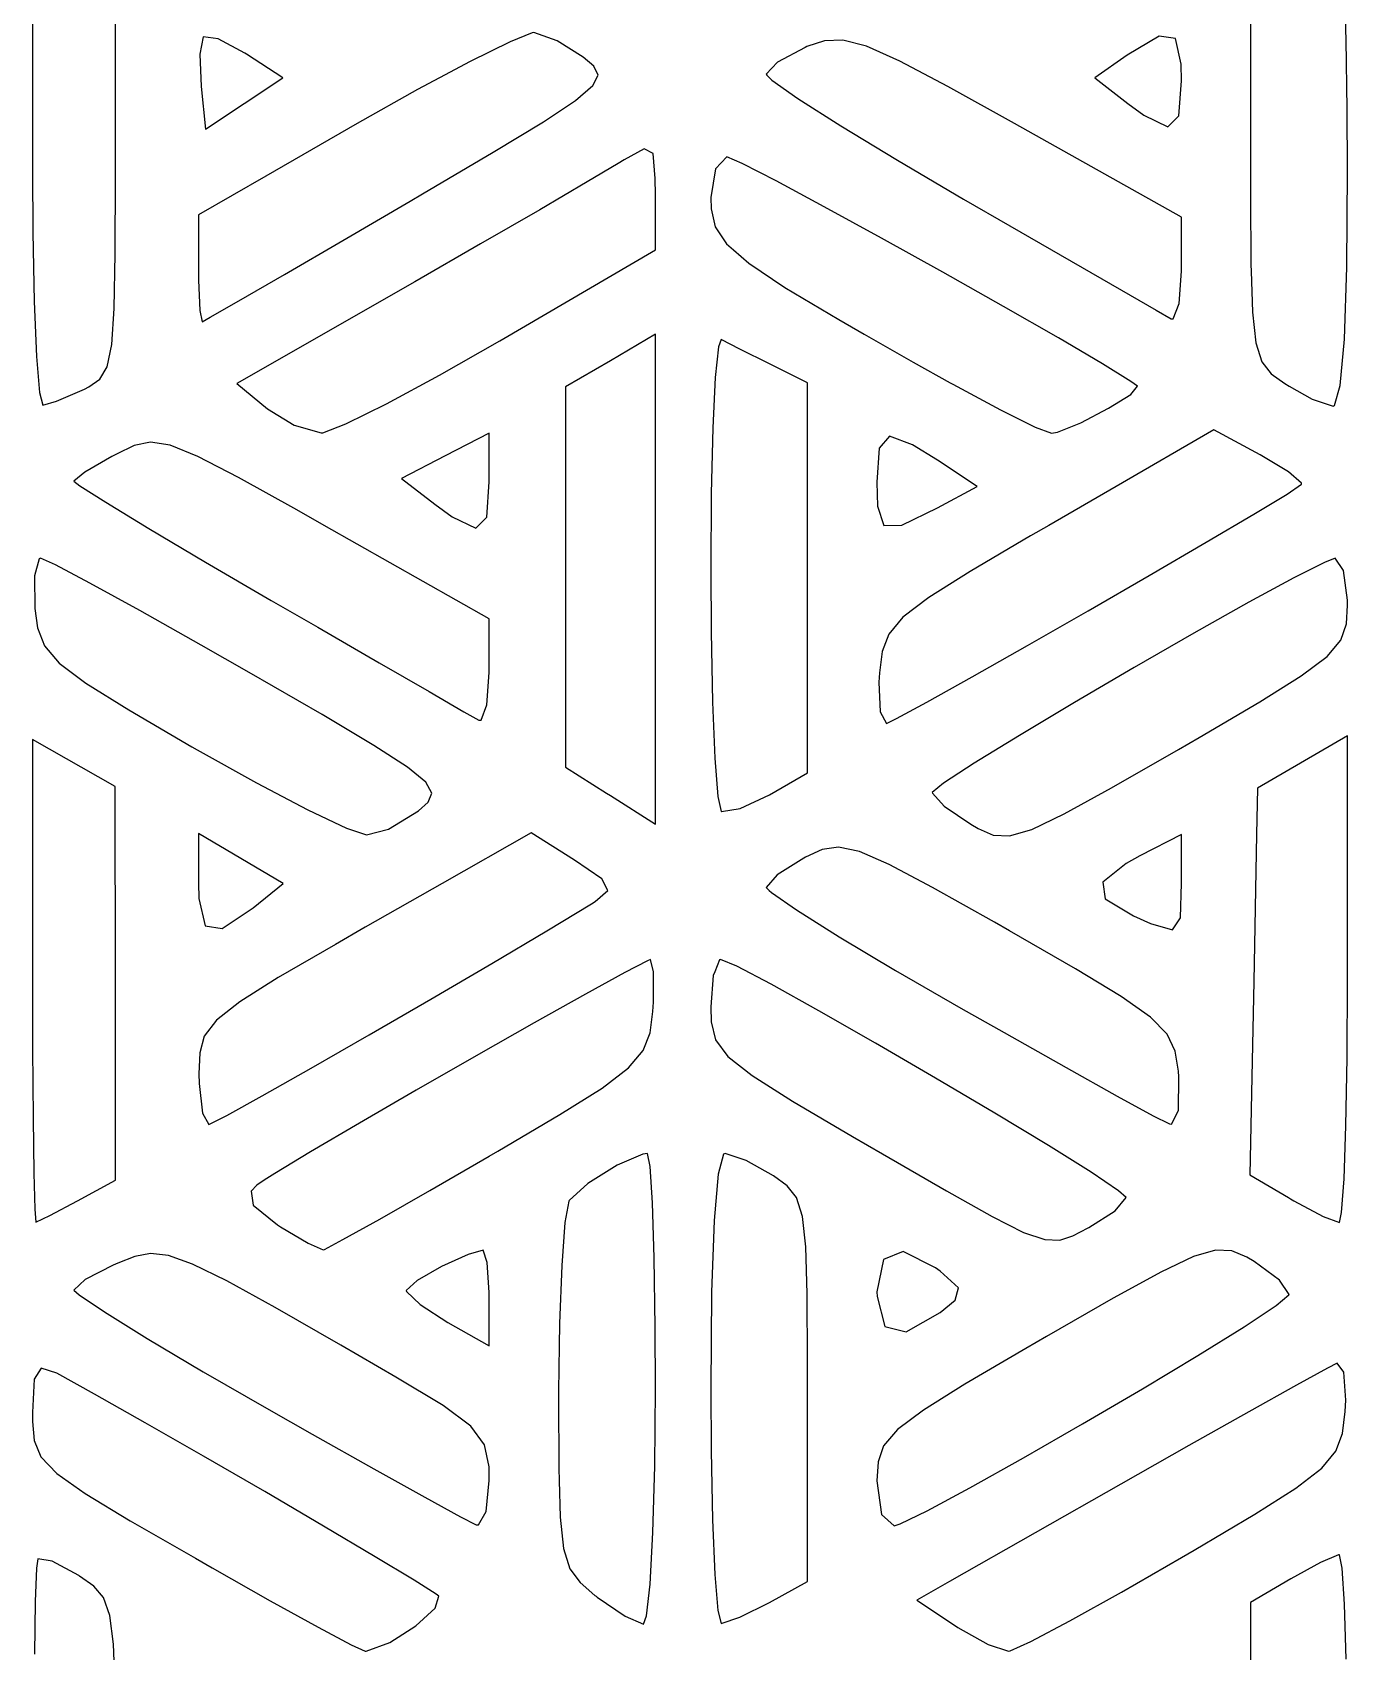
# Model space of a CAD drawing. Extents: x 19 to 403, y -177 to -75.
# Drawn here: x 190.8 to 198.93, y -113.52 to -103.51 of the extents above; entities that cross this region are included whole.
import ezdxf

# ---------------------------------------------------------------- set-up
doc = ezdxf.new("R2010")
doc.units = 0
doc.layers.add('BLACK', color=7, linetype='CONTINUOUS')

msp = doc.modelspace()

# ---------------------------------------------------------------- linework, layer by layer
at = {"layer": 'BLACK', "linetype": 'CONTINUOUS'}
for p, q in [((190.803, -102.908), (190.803, -104.365)), ((191.316, -104.399), (191.316, -103.174)), ((198.329, -103.206), (198.329, -104.375)), ((198.919, -103.558), (198.908, -103.218)), ((191.858, -103.54), (191.838, -103.647)), ((191.859, -103.539), (191.858, -103.54)), ((191.951, -103.552), (191.859, -103.539)), ((193.89, -103.515), (193.754, -103.569)), ((193.901, -103.513), (193.89, -103.515)), ((194.045, -103.564), (193.901, -103.513)), ((197.764, -103.535), (197.567, -103.652)), ((197.864, -103.549), (197.764, -103.535)), ((197.899, -103.707), (197.864, -103.549)), ((191.838, -103.647), (191.845, -103.845)), ((192.116, -103.639), (191.951, -103.552)), ((192.126, -103.646), (192.116, -103.639)), ((192.351, -103.793), (192.126, -103.646)), ((193.754, -103.569), (193.508, -103.691)), ((194.205, -103.665), (194.045, -103.564)), ((195.577, -103.604), (195.406, -103.695)), ((195.587, -103.599), (195.577, -103.604)), ((195.697, -103.563), (195.587, -103.599)), ((195.81, -103.559), (195.697, -103.563)), ((195.955, -103.597), (195.81, -103.559)), ((196.161, -103.689), (195.955, -103.597)), ((198.926, -103.985), (198.919, -103.558)), ((193.508, -103.691), (193.317, -103.793)), ((194.271, -103.721), (194.205, -103.665)), ((194.298, -103.775), (194.271, -103.721)), ((195.406, -103.695), (195.336, -103.77)), ((196.458, -103.846), (196.161, -103.689)), ((197.567, -103.652), (197.366, -103.793)), ((197.902, -103.811), (197.899, -103.707)), ((191.845, -103.845), (191.872, -104.109)), ((191.872, -104.109), (192.351, -103.793)), ((193.317, -103.793), (193.183, -103.865)), ((194.159, -103.932), (194.266, -103.84)), ((194.266, -103.84), (194.298, -103.775)), ((195.336, -103.77), (195.341, -103.775)), ((195.341, -103.775), (195.371, -103.806)), ((195.371, -103.806), (195.531, -103.919)), ((196.87, -104.075), (196.458, -103.846)), ((197.366, -103.793), (197.57, -103.95)), ((197.885, -104.028), (197.902, -103.811)), ((193.183, -103.865), (192.81, -104.075)), ((193.96, -104.064), (194.159, -103.932)), ((195.531, -103.919), (195.798, -104.089)), ((197.57, -103.95), (197.67, -104.024)), ((197.67, -104.024), (197.818, -104.095)), ((197.818, -104.095), (197.885, -104.028)), ((198.928, -104.367), (198.926, -103.985)), ((192.81, -104.075), (192.246, -104.399)), ((193.65, -104.252), (193.96, -104.064)), ((195.798, -104.089), (196.148, -104.302)), ((197.902, -104.654), (196.87, -104.075)), ((193.212, -104.509), (193.65, -104.252)), ((194.582, -104.23), (194.459, -104.298)), ((194.637, -104.259), (194.582, -104.23)), ((194.421, -104.322), (194.231, -104.435)), ((194.459, -104.298), (194.421, -104.322)), ((194.651, -104.415), (194.637, -104.259)), ((195.094, -104.281), (195.024, -104.354)), ((195.187, -104.321), (195.094, -104.281)), ((195.398, -104.429), (195.187, -104.321)), ((196.148, -104.302), (196.555, -104.541)), ((190.803, -104.365), (190.803, -104.367)), ((190.803, -104.367), (190.806, -104.749)), ((191.315, -104.879), (191.316, -104.399)), ((192.246, -104.399), (191.83, -104.638)), ((194.231, -104.435), (193.937, -104.607)), ((194.652, -104.516), (194.651, -104.415)), ((195.024, -104.354), (194.994, -104.532)), ((195.695, -104.589), (195.398, -104.429)), ((198.329, -104.375), (198.329, -104.523)), ((198.923, -104.963), (198.928, -104.367)), ((193.136, -104.554), (193.212, -104.509)), ((194.652, -104.855), (194.652, -104.516)), ((194.994, -104.532), (194.996, -104.602)), ((196.555, -104.541), (196.842, -104.707)), ((198.329, -104.523), (198.331, -104.948)), ((191.83, -104.638), (191.83, -104.973)), ((192.72, -104.797), (193.136, -104.554)), ((193.937, -104.607), (193.571, -104.818)), ((194.996, -104.602), (195.022, -104.712)), ((196.049, -104.783), (195.695, -104.589)), ((190.806, -104.749), (190.814, -105.175)), ((195.022, -104.712), (195.092, -104.818)), ((196.842, -104.707), (197.221, -104.926)), ((197.902, -104.986), (197.902, -104.654)), ((192.36, -105.007), (192.72, -104.797)), ((193.571, -104.818), (193.166, -105.052)), ((195.092, -104.818), (195.135, -104.855)), ((196.428, -104.994), (196.049, -104.783)), ((191.309, -105.217), (191.315, -104.879)), ((193.69, -105.418), (194.652, -104.855)), ((195.135, -104.855), (195.229, -104.938)), ((195.229, -104.938), (195.452, -105.088)), ((197.221, -104.926), (197.531, -105.105)), ((198.331, -104.948), (198.333, -104.986)), ((191.83, -104.973), (191.83, -105.043)), ((191.83, -105.043), (191.837, -105.229)), ((193.166, -105.052), (192.065, -105.682)), ((192.079, -105.17), (192.36, -105.007)), ((196.802, -105.205), (196.428, -104.994)), ((197.887, -105.186), (197.902, -104.986)), ((198.333, -104.986), (198.34, -105.24)), ((198.908, -105.408), (198.923, -104.963)), ((195.452, -105.088), (195.784, -105.286)), ((197.531, -105.105), (197.745, -105.228)), ((190.814, -105.175), (190.828, -105.514)), ((191.294, -105.44), (191.309, -105.217)), ((191.837, -105.229), (191.851, -105.3)), ((191.902, -105.272), (192.079, -105.17)), ((197.141, -105.399), (196.802, -105.205)), ((197.745, -105.228), (197.837, -105.281)), ((197.851, -105.281), (197.887, -105.186)), ((198.34, -105.24), (198.361, -105.43)), ((191.851, -105.3), (191.902, -105.272)), ((195.784, -105.286), (195.942, -105.377)), ((197.837, -105.281), (197.851, -105.281)), ((191.265, -105.577), (191.294, -105.44)), ((193.318, -105.63), (193.69, -105.418)), ((194.652, -105.377), (194.374, -105.54)), ((194.652, -108.403), (194.652, -105.377)), ((195.058, -105.41), (195.041, -105.454)), ((195.174, -105.468), (195.058, -105.41)), ((195.942, -105.377), (196.244, -105.55)), ((197.413, -105.559), (197.141, -105.399)), ((198.361, -105.43), (198.398, -105.547)), ((198.883, -105.694), (198.908, -105.408)), ((190.828, -105.514), (190.846, -105.736)), ((194.374, -105.54), (194.096, -105.702)), ((195.041, -105.454), (195.022, -105.643)), ((195.357, -105.559), (195.174, -105.468)), ((196.244, -105.55), (196.472, -105.677)), ((198.398, -105.547), (198.456, -105.621)), ((191.219, -105.655), (191.265, -105.577)), ((192.99, -105.806), (193.318, -105.63)), ((195.022, -105.643), (195.007, -105.954)), ((195.592, -105.677), (195.357, -105.559)), ((197.589, -105.668), (197.413, -105.559)), ((198.456, -105.621), (198.54, -105.682)), ((190.846, -105.736), (190.867, -105.815)), ((190.952, -105.79), (191.124, -105.716)), ((191.124, -105.716), (191.152, -105.702)), ((191.152, -105.702), (191.219, -105.655)), ((192.065, -105.682), (192.256, -105.837)), ((194.096, -105.702), (194.096, -108.051)), ((195.592, -106.882), (195.592, -105.677)), ((196.472, -105.677), (196.489, -105.686)), ((196.489, -105.686), (196.783, -105.843)), ((197.451, -105.834), (197.588, -105.748)), ((197.588, -105.748), (197.631, -105.698)), ((197.631, -105.698), (197.589, -105.668)), ((198.54, -105.682), (198.567, -105.698)), ((198.567, -105.698), (198.709, -105.777)), ((198.848, -105.816), (198.883, -105.694)), ((190.867, -105.815), (190.952, -105.79)), ((192.256, -105.837), (192.42, -105.939)), ((192.739, -105.93), (192.99, -105.806)), ((196.783, -105.843), (196.998, -105.95)), ((197.279, -105.923), (197.451, -105.834)), ((198.709, -105.777), (198.839, -105.821)), ((198.839, -105.821), (198.848, -105.816)), ((192.42, -105.939), (192.587, -105.986)), ((192.597, -105.985), (192.739, -105.93)), ((196.998, -105.95), (197.099, -105.988)), ((197.135, -105.981), (197.279, -105.923)), ((191.533, -106.043), (191.432, -106.065)), ((191.654, -106.062), (191.533, -106.043)), ((192.587, -105.986), (192.597, -105.985)), ((193.625, -105.987), (193.354, -106.128)), ((193.625, -106.289), (193.625, -105.987)), ((195.007, -105.954), (194.997, -106.36)), ((196.097, -106.007), (196.034, -106.081)), ((196.241, -106.059), (196.097, -106.007)), ((197.099, -105.988), (197.135, -105.981)), ((198.101, -105.968), (197.499, -106.317)), ((198.387, -106.122), (198.101, -105.968)), ((191.293, -106.132), (191.127, -106.228)), ((191.323, -106.117), (191.293, -106.132)), ((191.432, -106.065), (191.323, -106.117)), ((191.826, -106.132), (191.654, -106.062)), ((192.077, -106.262), (191.826, -106.132)), ((193.354, -106.128), (193.083, -106.268)), ((196.034, -106.081), (196.02, -106.291)), ((196.394, -106.155), (196.241, -106.059)), ((198.563, -106.227), (198.387, -106.122)), ((191.127, -106.228), (191.06, -106.284)), ((196.64, -106.317), (196.394, -106.155)), ((198.644, -106.296), (198.563, -106.227)), ((191.06, -106.284), (191.096, -106.313)), ((191.096, -106.313), (191.256, -106.415)), ((192.436, -106.462), (192.077, -106.262)), ((193.083, -106.268), (193.29, -106.427)), ((193.61, -106.506), (193.625, -106.289)), ((196.02, -106.291), (196.024, -106.438)), ((196.394, -106.45), (196.64, -106.317)), ((197.499, -106.317), (197.082, -106.558)), ((198.554, -106.364), (198.644, -106.304)), ((198.644, -106.304), (198.644, -106.296)), ((191.256, -106.415), (191.523, -106.577)), ((193.29, -106.427), (193.396, -106.505)), ((194.997, -106.36), (194.994, -106.835)), ((196.024, -106.438), (196.063, -106.559)), ((196.174, -106.557), (196.394, -106.45)), ((198.348, -106.489), (198.554, -106.364)), ((192.606, -106.558), (192.436, -106.462)), ((193.396, -106.505), (193.543, -106.574)), ((193.543, -106.574), (193.61, -106.506)), ((198.054, -106.662), (198.348, -106.489)), ((191.523, -106.577), (191.872, -106.784)), ((193.625, -107.136), (192.606, -106.558)), ((196.063, -106.559), (196.174, -106.557)), ((196.97, -106.623), (196.596, -106.843)), ((197.082, -106.558), (196.97, -106.623)), ((197.703, -106.867), (198.054, -106.662)), ((190.844, -106.765), (190.817, -106.87)), ((190.854, -106.761), (190.844, -106.765)), ((190.945, -106.802), (190.854, -106.761)), ((191.158, -106.914), (190.945, -106.802)), ((191.872, -106.784), (192.279, -107.021)), ((194.994, -106.835), (194.996, -107.215)), ((196.596, -106.843), (196.341, -107.003)), ((198.786, -106.786), (198.596, -106.881)), ((198.852, -106.761), (198.786, -106.786)), ((198.903, -106.836), (198.852, -106.761)), ((198.927, -107.02), (198.903, -106.836)), ((190.817, -106.87), (190.819, -107.071)), ((191.467, -107.084), (191.158, -106.914)), ((195.592, -108.087), (195.592, -106.882)), ((197.325, -107.085), (197.703, -106.867)), ((198.596, -106.881), (198.317, -107.033)), ((192.279, -107.021), (192.566, -107.187)), ((196.341, -107.003), (196.181, -107.125)), ((198.317, -107.033), (197.978, -107.224)), ((198.921, -107.167), (198.928, -107.05)), ((198.928, -107.05), (198.927, -107.02)), ((190.819, -107.071), (190.835, -107.191)), ((191.846, -107.298), (191.467, -107.084)), ((193.625, -107.467), (193.625, -107.136)), ((196.181, -107.125), (196.093, -107.23)), ((196.95, -107.3), (197.325, -107.085)), ((190.835, -107.191), (190.877, -107.301)), ((192.566, -107.187), (192.945, -107.406)), ((194.996, -107.215), (195.005, -107.649)), ((196.093, -107.23), (196.053, -107.337)), ((197.978, -107.224), (197.609, -107.436)), ((198.887, -107.267), (198.921, -107.167)), ((190.877, -107.301), (190.968, -107.408)), ((192.142, -107.467), (191.846, -107.298)), ((196.053, -107.337), (196.036, -107.468)), ((196.608, -107.494), (196.95, -107.3)), ((198.801, -107.367), (198.887, -107.267)), ((190.968, -107.408), (191.133, -107.533)), ((192.945, -107.406), (193.255, -107.585)), ((197.609, -107.436), (197.24, -107.652)), ((198.642, -107.487), (198.801, -107.367)), ((191.133, -107.533), (191.398, -107.698)), ((192.593, -107.727), (192.142, -107.467)), ((193.611, -107.667), (193.625, -107.467)), ((196.036, -107.468), (196.033, -107.527)), ((196.033, -107.527), (196.041, -107.71)), ((196.329, -107.65), (196.608, -107.494)), ((198.386, -107.648), (198.642, -107.487)), ((193.255, -107.585), (193.469, -107.709)), ((195.005, -107.649), (195.019, -107.997)), ((196.142, -107.751), (196.329, -107.65)), ((197.24, -107.652), (196.901, -107.855)), ((198.01, -107.868), (198.386, -107.648)), ((191.398, -107.698), (191.787, -107.925)), ((192.913, -107.917), (192.593, -107.727)), ((193.469, -107.709), (193.561, -107.762)), ((193.575, -107.762), (193.611, -107.667)), ((196.041, -107.71), (196.079, -107.781)), ((196.079, -107.781), (196.142, -107.751)), ((193.561, -107.762), (193.575, -107.762)), ((191.315, -108.172), (190.803, -107.881)), ((190.803, -107.881), (190.803, -109.374)), ((191.787, -107.925), (191.821, -107.944)), ((191.821, -107.944), (192.187, -108.149)), ((193.121, -108.052), (192.913, -107.917)), ((196.901, -107.855), (196.621, -108.027)), ((197.47, -108.179), (197.883, -107.942)), ((197.883, -107.942), (198.01, -107.868)), ((198.928, -107.857), (198.372, -108.182)), ((198.928, -109.362), (198.928, -107.857)), ((193.234, -108.145), (193.121, -108.052)), ((194.096, -108.051), (194.35, -108.212)), ((195.019, -107.997), (195.037, -108.233)), ((196.621, -108.027), (196.432, -108.151)), ((192.187, -108.149), (192.505, -108.315)), ((193.27, -108.212), (193.234, -108.145)), ((195.357, -108.223), (195.592, -108.087)), ((196.432, -108.151), (196.362, -108.209)), ((191.316, -109.388), (191.315, -108.172)), ((193.248, -108.268), (193.27, -108.212)), ((194.35, -108.212), (194.374, -108.227)), ((194.374, -108.227), (194.652, -108.403)), ((195.037, -108.233), (195.058, -108.325)), ((195.176, -108.308), (195.357, -108.223)), ((196.362, -108.209), (196.363, -108.212)), ((196.363, -108.212), (196.436, -108.292)), ((197.177, -108.34), (197.47, -108.179)), ((198.372, -108.182), (198.366, -108.467)), ((192.505, -108.315), (192.743, -108.428)), ((193.003, -108.435), (193.189, -108.322)), ((193.189, -108.322), (193.248, -108.268)), ((195.058, -108.325), (195.06, -108.326)), ((195.06, -108.326), (195.176, -108.308)), ((196.436, -108.292), (196.6, -108.404)), ((196.977, -108.436), (197.177, -108.34)), ((192.743, -108.428), (192.868, -108.47)), ((192.868, -108.47), (193.003, -108.435)), ((196.6, -108.404), (196.646, -108.431)), ((196.646, -108.431), (196.739, -108.471)), ((196.84, -108.476), (196.977, -108.436)), ((192.352, -108.771), (191.83, -108.462)), ((191.83, -108.462), (191.83, -108.766)), ((193.884, -108.457), (193.334, -108.771)), ((194.153, -108.626), (193.884, -108.457)), ((195.783, -108.546), (195.682, -108.561)), ((195.912, -108.573), (195.783, -108.546)), ((196.739, -108.471), (196.84, -108.476)), ((197.902, -108.467), (197.645, -108.6)), ((197.902, -108.769), (197.902, -108.467)), ((198.366, -108.467), (198.348, -109.376)), ((194.321, -108.742), (194.153, -108.626)), ((195.568, -108.613), (195.404, -108.717)), ((195.579, -108.607), (195.568, -108.613)), ((195.682, -108.561), (195.579, -108.607)), ((196.096, -108.652), (195.912, -108.573)), ((196.364, -108.795), (196.096, -108.652)), ((197.561, -108.646), (197.415, -108.763)), ((197.645, -108.6), (197.561, -108.646)), ((194.358, -108.813), (194.321, -108.742)), ((195.404, -108.717), (195.337, -108.795)), ((191.83, -108.766), (191.832, -108.863)), ((192.167, -108.921), (192.352, -108.771)), ((193.334, -108.771), (192.859, -109.041)), ((194.28, -108.882), (194.358, -108.813)), ((195.337, -108.795), (195.355, -108.813)), ((195.355, -108.813), (195.368, -108.827)), ((195.368, -108.827), (195.524, -108.934)), ((196.747, -109.01), (196.364, -108.795)), ((197.415, -108.763), (197.43, -108.865)), ((197.895, -108.983), (197.902, -108.769)), ((191.832, -108.863), (191.871, -109.032)), ((191.976, -109.048), (192.167, -108.921)), ((193.982, -109.063), (194.258, -108.896)), ((194.258, -108.896), (194.28, -108.882)), ((195.524, -108.934), (195.788, -109.099)), ((197.43, -108.865), (197.606, -108.971)), ((191.871, -109.032), (191.976, -109.048)), ((192.859, -109.041), (192.675, -109.147)), ((196.84, -109.063), (196.747, -109.01)), ((197.606, -108.971), (197.71, -109.018)), ((197.71, -109.018), (197.846, -109.056)), ((197.846, -109.056), (197.895, -108.983)), ((192.675, -109.147), (192.322, -109.352)), ((193.641, -109.265), (193.982, -109.063)), ((195.788, -109.099), (196.134, -109.307)), ((197.247, -109.298), (196.84, -109.063)), ((194.602, -109.249), (194.462, -109.321)), ((194.622, -109.241), (194.602, -109.249)), ((194.641, -109.317), (194.622, -109.241)), ((195.047, -109.243), (195.018, -109.317)), ((195.054, -109.241), (195.047, -109.243)), ((195.154, -109.282), (195.054, -109.241)), ((192.322, -109.352), (192.085, -109.501)), ((193.265, -109.485), (193.641, -109.265)), ((194.462, -109.321), (194.219, -109.454)), ((194.64, -109.503), (194.641, -109.317)), ((195.009, -109.338), (194.994, -109.533)), ((195.018, -109.317), (195.009, -109.338)), ((195.366, -109.393), (195.154, -109.282)), ((196.134, -109.307), (196.539, -109.541)), ((197.529, -109.468), (197.247, -109.298)), ((190.803, -109.374), (190.803, -109.413)), ((190.803, -109.413), (190.804, -109.791)), ((191.316, -110.604), (191.316, -109.388)), ((194.219, -109.454), (193.903, -109.632)), ((195.662, -109.557), (195.366, -109.393)), ((198.348, -109.376), (198.337, -109.965)), ((198.925, -109.848), (198.928, -109.362)), ((192.085, -109.501), (191.94, -109.614)), ((192.883, -109.706), (193.265, -109.485)), ((194.636, -109.561), (194.64, -109.503)), ((194.994, -109.533), (194.997, -109.626)), ((196.539, -109.541), (196.806, -109.692)), ((197.71, -109.596), (197.529, -109.468)), ((191.94, -109.614), (191.865, -109.713)), ((193.903, -109.632), (193.544, -109.836)), ((194.619, -109.694), (194.636, -109.561)), ((194.997, -109.626), (195.024, -109.736)), ((196.011, -109.756), (195.662, -109.557)), ((197.813, -109.702), (197.71, -109.596)), ((191.865, -109.713), (191.837, -109.817)), ((192.526, -109.911), (192.883, -109.706)), ((194.577, -109.803), (194.619, -109.694)), ((195.024, -109.736), (195.099, -109.839)), ((196.806, -109.692), (197.189, -109.908)), ((197.863, -109.807), (197.813, -109.702)), ((190.804, -109.791), (190.807, -110.22)), ((191.837, -109.817), (191.832, -109.947)), ((193.544, -109.836), (193.174, -110.048)), ((194.486, -109.909), (194.577, -109.803)), ((195.099, -109.839), (195.249, -109.957)), ((196.383, -109.973), (196.011, -109.756)), ((197.883, -109.93), (197.863, -109.807)), ((198.917, -110.268), (198.925, -109.848)), ((191.832, -109.947), (191.833, -110.006)), ((192.223, -110.083), (192.526, -109.911)), ((194.322, -110.034), (194.486, -109.909)), ((197.189, -109.908), (197.505, -110.084)), ((197.886, -109.965), (197.883, -109.93)), ((191.833, -110.006), (191.853, -110.189)), ((193.174, -110.048), (192.823, -110.252)), ((194.061, -110.198), (194.322, -110.034)), ((195.249, -109.957), (195.498, -110.115)), ((196.749, -110.19), (196.383, -109.973)), ((197.884, -110.172), (197.886, -109.965)), ((198.337, -109.965), (198.325, -110.57)), ((192.004, -110.204), (192.223, -110.083)), ((195.498, -110.115), (195.87, -110.334)), ((197.505, -110.084), (197.727, -110.205)), ((190.807, -110.22), (190.812, -110.56)), ((191.853, -110.189), (191.894, -110.259)), ((191.898, -110.258), (192.004, -110.204)), ((192.823, -110.252), (192.521, -110.429)), ((193.678, -110.425), (194.061, -110.198)), ((197.08, -110.39), (196.749, -110.19)), ((197.727, -110.205), (197.827, -110.255)), ((197.827, -110.255), (197.841, -110.257)), ((197.841, -110.257), (197.884, -110.172)), ((191.894, -110.259), (191.898, -110.258)), ((195.87, -110.334), (196.055, -110.441)), ((198.906, -110.596), (198.917, -110.268)), ((192.521, -110.429), (192.3, -110.562)), ((193.259, -110.668), (193.625, -110.455)), ((193.625, -110.455), (193.678, -110.425)), ((194.574, -110.443), (194.416, -110.511)), ((194.603, -110.439), (194.574, -110.443)), ((194.619, -110.52), (194.603, -110.439)), ((195.073, -110.443), (195.039, -110.566)), ((195.082, -110.439), (195.073, -110.443)), ((195.213, -110.482), (195.082, -110.439)), ((196.055, -110.441), (196.45, -110.67)), ((197.344, -110.555), (197.08, -110.39)), ((194.416, -110.511), (194.235, -110.624)), ((194.633, -110.744), (194.619, -110.52)), ((195.382, -110.577), (195.213, -110.482)), ((197.513, -110.669), (197.344, -110.555)), ((190.812, -110.56), (190.818, -110.783)), ((191.081, -110.732), (191.316, -110.604)), ((192.19, -110.634), (192.155, -110.671)), ((192.235, -110.604), (192.19, -110.634)), ((192.3, -110.562), (192.235, -110.604)), ((194.235, -110.624), (194.119, -110.73)), ((195.039, -110.566), (195.014, -110.852)), ((195.465, -110.638), (195.382, -110.577)), ((195.523, -110.711), (195.465, -110.638)), ((198.325, -110.57), (198.563, -110.711)), ((198.891, -110.804), (198.906, -110.596)), ((190.911, -110.822), (191.081, -110.732)), ((192.155, -110.671), (192.166, -110.758)), ((192.949, -110.845), (193.259, -110.668)), ((194.116, -110.734), (194.092, -110.866)), ((194.119, -110.73), (194.116, -110.734)), ((194.644, -111.084), (194.633, -110.744)), ((195.56, -110.827), (195.523, -110.711)), ((196.45, -110.67), (196.732, -110.829)), ((197.492, -110.792), (197.559, -110.711)), ((197.559, -110.711), (197.513, -110.669)), ((198.563, -110.711), (198.575, -110.718)), ((198.575, -110.718), (198.596, -110.731)), ((198.596, -110.731), (198.776, -110.827)), ((190.818, -110.783), (190.825, -110.863)), ((190.825, -110.863), (190.911, -110.822)), ((192.166, -110.758), (192.318, -110.879)), ((192.721, -110.971), (192.949, -110.845)), ((195.014, -110.852), (194.999, -111.296)), ((195.581, -111.015), (195.56, -110.827)), ((196.732, -110.829), (196.926, -110.926)), ((197.329, -110.896), (197.492, -110.792)), ((198.776, -110.827), (198.877, -110.866)), ((198.877, -110.866), (198.891, -110.804)), ((190.825, -110.863), (190.825, -110.863)), ((192.318, -110.879), (192.336, -110.891)), ((192.336, -110.891), (192.506, -110.993)), ((194.092, -110.866), (194.073, -111.13)), ((196.926, -110.926), (197.057, -110.971)), ((197.15, -110.975), (197.231, -110.948)), ((197.231, -110.948), (197.325, -110.898)), ((197.325, -110.898), (197.329, -110.896)), ((192.506, -110.993), (192.599, -111.033)), ((192.599, -111.033), (192.607, -111.031)), ((192.607, -111.031), (192.721, -110.971)), ((193.587, -111.037), (193.495, -111.062)), ((193.613, -111.113), (193.587, -111.037)), ((195.59, -111.305), (195.581, -111.015)), ((196.182, -111.044), (196.061, -111.094)), ((196.383, -111.145), (196.182, -111.044)), ((197.057, -110.971), (197.15, -110.975)), ((198.112, -111.035), (197.975, -111.076)), ((198.213, -111.04), (198.112, -111.035)), ((198.306, -111.08), (198.213, -111.04)), ((191.303, -111.129), (191.13, -111.218)), ((191.331, -111.117), (191.303, -111.129)), ((191.436, -111.076), (191.331, -111.117)), ((191.532, -111.057), (191.436, -111.076)), ((191.643, -111.069), (191.532, -111.057)), ((191.793, -111.123), (191.643, -111.069)), ((192.004, -111.226), (191.793, -111.123)), ((193.331, -111.137), (193.18, -111.224)), ((193.495, -111.062), (193.331, -111.137)), ((193.625, -111.297), (193.613, -111.113)), ((194.073, -111.13), (194.06, -111.489)), ((194.65, -111.511), (194.644, -111.084)), ((196.061, -111.094), (196.02, -111.294)), ((196.41, -111.166), (196.383, -111.145)), ((197.975, -111.076), (197.774, -111.171)), ((198.351, -111.106), (198.306, -111.08)), ((198.507, -111.221), (198.351, -111.106)), ((191.13, -111.218), (191.06, -111.283)), ((192.302, -111.39), (192.004, -111.226)), ((193.18, -111.224), (193.113, -111.286)), ((196.525, -111.269), (196.41, -111.166)), ((197.774, -111.171), (197.597, -111.269)), ((198.566, -111.309), (198.507, -111.221)), ((191.06, -111.283), (191.092, -111.313)), ((191.092, -111.313), (191.248, -111.418)), ((193.113, -111.286), (193.114, -111.292)), ((193.114, -111.292), (193.198, -111.372)), ((193.625, -111.333), (193.625, -111.297)), ((193.625, -111.628), (193.625, -111.333)), ((194.999, -111.296), (194.994, -111.893)), ((195.592, -111.726), (195.59, -111.305)), ((196.02, -111.294), (196.021, -111.323)), ((196.021, -111.323), (196.07, -111.507)), ((196.41, -111.422), (196.504, -111.345)), ((196.504, -111.345), (196.525, -111.269)), ((197.48, -111.333), (197.067, -111.57)), ((197.597, -111.269), (197.48, -111.333)), ((198.486, -111.378), (198.565, -111.313)), ((198.565, -111.313), (198.566, -111.309)), ((191.248, -111.418), (191.512, -111.581)), ((192.708, -111.624), (192.302, -111.39)), ((193.198, -111.372), (193.369, -111.482)), ((196.2, -111.54), (196.41, -111.422)), ((198.289, -111.509), (198.486, -111.378)), ((193.369, -111.482), (193.625, -111.628)), ((194.06, -111.489), (194.058, -111.628)), ((194.652, -111.893), (194.65, -111.511)), ((196.07, -111.507), (196.2, -111.54)), ((198.003, -111.687), (198.289, -111.509)), ((191.512, -111.581), (191.858, -111.787)), ((193.048, -111.821), (192.708, -111.624)), ((194.058, -111.628), (194.054, -111.908)), ((196.941, -111.643), (196.564, -111.863)), ((197.067, -111.57), (196.941, -111.643)), ((195.592, -111.9), (195.592, -111.726)), ((197.66, -111.893), (198.003, -111.687)), ((198.864, -111.734), (198.803, -111.765)), ((198.905, -111.789), (198.864, -111.734)), ((190.813, -111.834), (190.803, -112.039)), ((190.858, -111.765), (190.813, -111.834)), ((190.953, -111.796), (190.858, -111.765)), ((191.187, -111.925), (190.953, -111.796)), ((191.858, -111.787), (192.263, -112.021)), ((193.34, -111.996), (193.048, -111.821)), ((198.803, -111.765), (198.612, -111.87)), ((198.916, -111.962), (198.905, -111.789)), ((191.5, -112.102), (191.187, -111.925)), ((194.054, -111.908), (194.054, -111.949)), ((194.054, -111.949), (194.055, -112.385)), ((194.648, -112.37), (194.652, -111.893)), ((194.994, -111.893), (194.996, -112.275)), ((195.592, -113.084), (195.592, -111.9)), ((196.564, -111.863), (196.307, -112.024)), ((197.291, -112.11), (197.66, -111.893)), ((198.612, -111.87), (198.318, -112.034)), ((190.803, -112.039), (190.804, -112.094)), ((192.263, -112.021), (192.531, -112.173)), ((193.512, -112.124), (193.34, -111.996)), ((196.307, -112.024), (196.147, -112.144)), ((198.318, -112.034), (197.948, -112.243)), ((198.896, -112.168), (198.912, -112.032)), ((198.912, -112.032), (198.916, -111.962)), ((190.804, -112.094), (190.814, -112.213)), ((191.861, -112.309), (191.5, -112.102)), ((193.596, -112.239), (193.512, -112.124)), ((196.147, -112.144), (196.061, -112.245)), ((196.925, -112.32), (197.291, -112.11)), ((190.814, -112.213), (190.856, -112.313)), ((192.531, -112.173), (192.913, -112.388)), ((193.624, -112.375), (193.596, -112.239)), ((196.061, -112.245), (196.027, -112.343)), ((197.948, -112.243), (197.527, -112.482)), ((198.856, -112.278), (198.896, -112.168)), ((190.856, -112.313), (190.953, -112.415)), ((192.238, -112.528), (191.861, -112.309)), ((194.996, -112.275), (195.005, -112.702)), ((196.027, -112.343), (196.02, -112.461)), ((196.595, -112.505), (196.925, -112.32)), ((198.768, -112.384), (198.856, -112.278)), ((190.953, -112.415), (191.129, -112.54)), ((192.913, -112.388), (193.227, -112.563)), ((193.625, -112.459), (193.624, -112.375)), ((194.055, -112.385), (194.057, -112.459)), ((194.636, -112.781), (194.648, -112.37)), ((198.609, -112.506), (198.768, -112.384)), ((191.129, -112.54), (191.407, -112.708)), ((192.602, -112.741), (192.238, -112.528)), ((193.606, -112.65), (193.625, -112.459)), ((194.057, -112.459), (194.063, -112.685)), ((196.02, -112.461), (196.02, -112.462)), ((196.02, -112.462), (196.049, -112.669)), ((196.331, -112.647), (196.595, -112.505)), ((197.527, -112.482), (196.468, -113.084)), ((198.355, -112.668), (198.609, -112.506)), ((193.227, -112.563), (193.447, -112.683)), ((193.558, -112.734), (193.606, -112.65)), ((196.164, -112.727), (196.331, -112.647)), ((191.407, -112.708), (191.81, -112.94)), ((192.92, -112.93), (192.602, -112.741)), ((193.447, -112.683), (193.545, -112.734)), ((193.545, -112.734), (193.558, -112.734)), ((194.063, -112.685), (194.084, -112.88)), ((195.005, -112.702), (195.019, -113.04)), ((196.049, -112.669), (196.127, -112.739)), ((196.127, -112.739), (196.164, -112.727)), ((197.98, -112.889), (198.355, -112.668)), ((194.619, -113.099), (194.636, -112.781)), ((190.837, -112.943), (190.828, -113.001)), ((190.926, -112.958), (190.837, -112.943)), ((191.81, -112.94), (191.913, -112.999)), ((193.162, -113.076), (192.92, -112.93)), ((194.084, -112.88), (194.123, -113.005)), ((197.531, -113.149), (197.902, -112.935)), ((197.902, -112.935), (197.98, -112.889)), ((198.872, -112.919), (198.76, -112.966)), ((198.877, -112.919), (198.872, -112.919)), ((198.894, -113), (198.877, -112.919)), ((190.828, -113.001), (190.82, -113.206)), ((191.089, -113.046), (190.926, -112.958)), ((191.095, -113.05), (191.089, -113.046)), ((191.182, -113.112), (191.095, -113.05)), ((191.913, -112.999), (192.272, -113.202)), ((194.123, -113.005), (194.186, -113.09)), ((195.019, -113.04), (195.037, -113.263)), ((198.76, -112.966), (198.578, -113.066)), ((198.908, -113.224), (198.894, -113)), ((191.243, -113.183), (191.182, -113.112)), ((193.298, -113.162), (193.162, -113.076)), ((194.186, -113.09), (194.278, -113.169)), ((194.597, -113.295), (194.619, -113.099)), ((195.357, -113.212), (195.592, -113.084)), ((196.468, -113.084), (196.266, -113.199)), ((197.211, -113.326), (197.531, -113.149)), ((198.578, -113.066), (198.329, -113.212)), ((190.82, -113.206), (190.816, -113.532)), ((191.282, -113.293), (191.243, -113.183)), ((192.272, -113.202), (192.568, -113.366)), ((193.171, -113.357), (193.291, -113.248)), ((193.291, -113.248), (193.314, -113.174)), ((193.314, -113.174), (193.298, -113.162)), ((194.278, -113.169), (194.285, -113.174)), ((194.285, -113.174), (194.293, -113.18)), ((194.293, -113.18), (194.466, -113.298)), ((195.173, -113.303), (195.357, -113.212)), ((196.266, -113.199), (196.506, -113.358)), ((198.329, -113.212), (198.329, -114.381)), ((198.919, -113.564), (198.908, -113.224)), ((191.304, -113.47), (191.282, -113.293)), ((194.466, -113.298), (194.578, -113.347)), ((194.578, -113.347), (194.597, -113.295)), ((195.037, -113.263), (195.058, -113.343)), ((195.058, -113.343), (195.173, -113.303)), ((195.058, -113.343), (195.058, -113.343)), ((196.972, -113.453), (197.211, -113.326)), ((192.568, -113.366), (192.773, -113.475)), ((193.011, -113.46), (193.171, -113.357)), ((196.506, -113.358), (196.521, -113.367)), ((196.521, -113.367), (196.708, -113.472)), ((196.843, -113.511), (196.972, -113.453)), ((191.314, -113.746), (191.304, -113.47)), ((192.773, -113.475), (192.858, -113.514)), ((192.858, -113.514), (192.865, -113.513)), ((192.865, -113.513), (193.011, -113.46)), ((196.708, -113.472), (196.833, -113.513)), ((196.833, -113.513), (196.843, -113.511))]:
    msp.add_line(p, q, dxfattribs=at)

doc.saveas('drawing.dxf')
